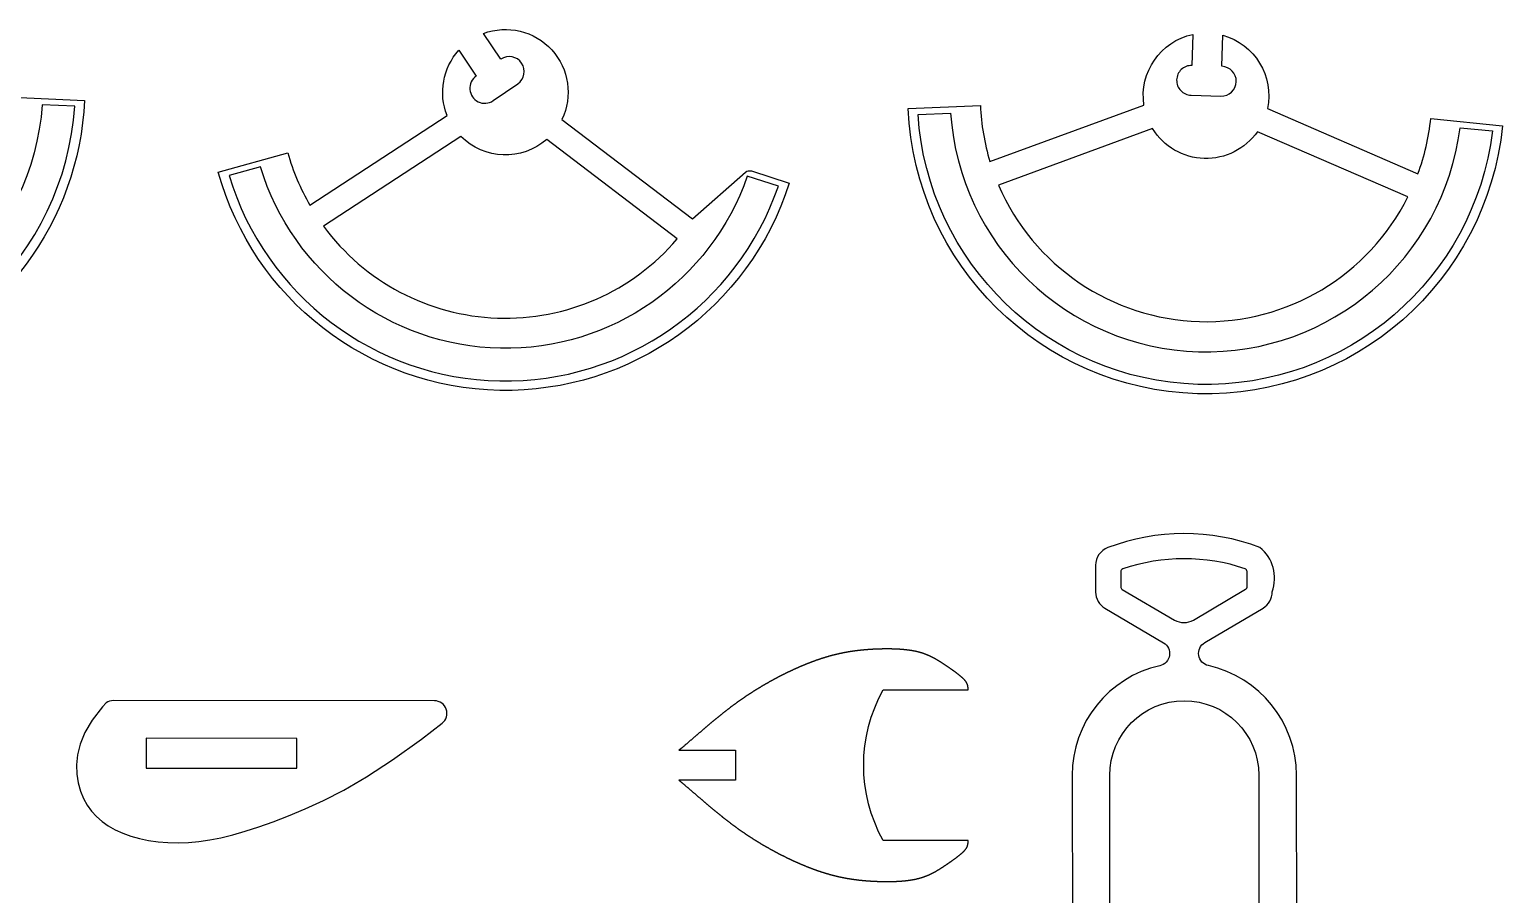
# Model space of a CAD drawing. Extents: x 814 to 835.9, y 6.8 to 21.8.
# Drawn here: x 829.51 to 835.68, y 18.14 to 21.76 of the extents above; entities that cross this region are included whole.
import ezdxf

# ---------------------------------------------------------------- set-up
doc = ezdxf.new("R2010")
doc.units = 0
for name, color, linetype in [('EXTERNAL_CUT', 1, 'CONTINUOUS'), ('INTERNAL_CUT', 5, 'CONTINUOUS'), ('POCKET_CUT_1_1MM', 3, 'CONTINUOUS')]:
    doc.layers.add(name, color=color, linetype=linetype)

msp = doc.modelspace()

# ---------------------------------------------------------------- linework, layer by layer
at = {"layer": 'EXTERNAL_CUT', "flags": 128}
for points in [[(832.6899, 21.1214, -0.744898), (830.2988, 21.1674), (830.5899, 21.2483, 0.063208), (830.6821, 21.0287), (831.257, 21.4047, -0.284687), (831.3057, 21.6771), (831.3793, 21.5695, 1), (831.4497, 21.4664), (831.5527, 21.5368, 1), (831.4823, 21.6399), (831.4087, 21.7476, -0.676762), (831.7378, 21.3875), (832.2844, 20.9713), (832.5061, 21.1668, -0.263922), (832.5315, 21.1721), (832.6899, 21.1214)], [(833.5301, 21.2116), (834.1751, 21.4479, -0.396409), (834.3799, 21.744), (834.3762, 21.6137, 0.414214), (834.312, 21.5531, 0.414214), (834.3726, 21.4889), (834.4973, 21.4853, 1), (834.5009, 21.6101), (834.5047, 21.7405, -0.396409), (834.692, 21.433), (835.3224, 21.16, 0.063208), (835.376, 21.392), (835.6766, 21.3617, -0.930566), (833.1881, 21.4334), (833.49, 21.4464, 0.063208), (833.5301, 21.2116)], [(829.437, 21.4813), (829.7388, 21.4672, -0.304486), (828.9103, 20.3498)], [(834.8147, 17.9984), (834.8136, 18.6436, 0.351629), (834.4449, 19.1015, -0.680657), (834.4294, 19.198), (834.6737, 19.3427, 0.265486), (834.7124, 19.4106, 0.312548), (834.6609, 19.5967, 0.181495), (834.0236, 19.5956, 0.312548), (833.9727, 19.5217), (833.9728, 19.4094, 0.265486), (834.0117, 19.3415), (834.2566, 19.1977, -0.680657), (834.2414, 19.1011, 0.351629), (833.8743, 18.642), (833.8754, 17.9968, -0.192473)], [(834.6071, 19.495, 0.322017), (834.5982, 19.5074, 0.163777), (834.0867, 19.5066, 0.322017), (834.0778, 19.4941), (834.0779, 19.4321, 0.265486), (834.0844, 19.4208), (834.3028, 19.2925, 0.272884), (834.3829, 19.2926), (834.6008, 19.4216, 0.265486), (834.6073, 19.433), (834.6071, 19.495)], [(833.4389, 19), (833.4387, 19.0041), (833.4387, 19.0047), (833.4387, 19.0054), (833.4386, 19.0061), (833.4386, 19.0068), (833.4386, 19.0076), (833.4385, 19.0084), (833.4384, 19.0093), (833.4384, 19.0101), (833.4383, 19.011), (833.4382, 19.012), (833.4381, 19.0129), (833.4379, 19.0139), (833.4378, 19.0148), (833.4376, 19.0158), (833.4374, 19.0168), (833.4372, 19.0178), (833.437, 19.0188), (833.4368, 19.0198), (833.4365, 19.0208), (833.4362, 19.0218), (833.4359, 19.0227), (833.4355, 19.0237), (833.4352, 19.0246), (833.4348, 19.0256), (833.4344, 19.0265), (833.4339, 19.0275), (833.4335, 19.0284), (833.433, 19.0293), (833.4325, 19.0302), (833.432, 19.0311), (833.4314, 19.032), (833.4308, 19.0329), (833.4302, 19.0338), (833.4296, 19.0347), (833.429, 19.0356), (833.4283, 19.0365), (833.4276, 19.0374), (833.4269, 19.0382), (833.4262, 19.0391), (833.4255, 19.04), (833.4247, 19.0408), (833.4239, 19.0417), (833.4231, 19.0426), (833.4223, 19.0434), (833.4214, 19.0443), (833.4206, 19.0451), (833.4197, 19.0459), (833.4189, 19.0468), (833.418, 19.0476), (833.4171, 19.0484), (833.4162, 19.0493), (833.4153, 19.0501), (833.4144, 19.0509), (833.4135, 19.0517), (833.4125, 19.0525), (833.4116, 19.0533), (833.4107, 19.0541), (833.4098, 19.0549), (833.4088, 19.0557), (833.4079, 19.0564), (833.407, 19.0572), (833.4061, 19.0579), (833.4052, 19.0587), (833.4043, 19.0594), (833.4034, 19.0602), (833.4025, 19.0609), (833.4016, 19.0616), (833.4007, 19.0623), (833.3998, 19.0631), (833.3989, 19.0638), (833.398, 19.0645), (833.3972, 19.0652), (833.3963, 19.0658), (833.3954, 19.0665), (833.3945, 19.0672), (833.3937, 19.0679), (833.3928, 19.0686), (833.3919, 19.0692), (833.3911, 19.0699), (833.3902, 19.0705), (833.3894, 19.0712), (833.3885, 19.0718), (833.3877, 19.0725), (833.3868, 19.0731), (833.386, 19.0737), (833.3851, 19.0743), (833.3843, 19.075), (833.3834, 19.0756), (833.3826, 19.0762), (833.3818, 19.0768), (833.3809, 19.0774), (833.3801, 19.078), (833.3793, 19.0786), (833.3785, 19.0792), (833.3776, 19.0798), (833.3768, 19.0804), (833.376, 19.081), (833.3752, 19.0815), (833.3744, 19.0821), (833.3735, 19.0827), (833.3727, 19.0833), (833.3719, 19.0838), (833.3711, 19.0844), (833.3703, 19.085), (833.3695, 19.0855), (833.3687, 19.0861), (833.3679, 19.0866), (833.3671, 19.0872), (833.3663, 19.0877), (833.3655, 19.0883), (833.3648, 19.0888), (833.364, 19.0894), (833.3632, 19.0899), (833.3624, 19.0905), (833.3616, 19.091), (833.3608, 19.0915), (833.3601, 19.0921), (833.3593, 19.0926), (833.3585, 19.0931), (833.3577, 19.0936), (833.357, 19.0942), (833.3562, 19.0947), (833.3554, 19.0952), (833.3546, 19.0957), (833.3539, 19.0963), (833.3531, 19.0968), (833.3524, 19.0973), (833.3516, 19.0978), (833.3508, 19.0983), (833.3501, 19.0989), (833.3493, 19.0994), (833.3486, 19.0999), (833.3478, 19.1004), (833.347, 19.1009), (833.3463, 19.1014), (833.3455, 19.1019), (833.3448, 19.1024), (833.344, 19.1029), (833.3433, 19.1034), (833.3426, 19.1039), (833.3418, 19.1044), (833.3411, 19.1049), (833.3403, 19.1054), (833.3396, 19.1059), (833.3388, 19.1064), (833.3381, 19.1069), (833.3374, 19.1074), (833.3366, 19.1079), (833.3359, 19.1084), (833.3351, 19.1088), (833.3344, 19.1093), (833.3337, 19.1098), (833.3329, 19.1103), (833.3322, 19.1108), (833.3315, 19.1113), (833.3307, 19.1117), (833.33, 19.1122), (833.3293, 19.1127), (833.3285, 19.1132), (833.3278, 19.1136), (833.3271, 19.1141), (833.3263, 19.1146), (833.3256, 19.115), (833.3249, 19.1155), (833.3241, 19.116), (833.3234, 19.1164), (833.3227, 19.1169), (833.322, 19.1174), (833.3212, 19.1178), (833.3205, 19.1183), (833.3198, 19.1187), (833.3191, 19.1192), (833.3183, 19.1196), (833.3176, 19.1201), (833.3169, 19.1205), (833.3161, 19.121), (833.3154, 19.1214), (833.3147, 19.1219), (833.314, 19.1223), (833.3132, 19.1228), (833.3125, 19.1232), (833.3118, 19.1236), (833.3111, 19.1241), (833.3103, 19.1245), (833.3096, 19.1249), (833.3089, 19.1254), (833.3081, 19.1258), (833.3074, 19.1262), (833.3067, 19.1266), (833.3059, 19.1271), (833.3052, 19.1275), (833.3045, 19.1279), (833.3038, 19.1283), (833.303, 19.1287), (833.3023, 19.1292), (833.3016, 19.1296), (833.3008, 19.13), (833.3001, 19.1304), (833.2994, 19.1308), (833.2986, 19.1312), (833.2979, 19.1316), (833.2971, 19.132), (833.2964, 19.1324), (833.2957, 19.1328), (833.2949, 19.1332), (833.2942, 19.1336), (833.2935, 19.134), (833.2927, 19.1344), (833.292, 19.1348), (833.2912, 19.1352), (833.2905, 19.1356), (833.2897, 19.136), (833.289, 19.1363), (833.2882, 19.1367), (833.2875, 19.1371), (833.2867, 19.1375), (833.286, 19.1378), (833.2852, 19.1382), (833.2845, 19.1386), (833.2837, 19.139), (833.283, 19.1393), (833.2822, 19.1397), (833.2815, 19.1401), (833.2807, 19.1404), (833.2799, 19.1408), (833.2792, 19.1411), (833.2784, 19.1415), (833.2776, 19.1418), (833.2769, 19.1422), (833.2761, 19.1425), (833.2753, 19.1429), (833.2746, 19.1432), (833.2738, 19.1436), (833.273, 19.1439), (833.2722, 19.1443), (833.2715, 19.1446), (833.2707, 19.1449), (833.2699, 19.1453), (833.2691, 19.1456), (833.2683, 19.1459), (833.2675, 19.1463), (833.2667, 19.1466), (833.2659, 19.1469), (833.2652, 19.1472), (833.2644, 19.1475), (833.2636, 19.1479), (833.2628, 19.1482), (833.262, 19.1485), (833.2612, 19.1488), (833.2603, 19.1491), (833.2595, 19.1494), (833.2587, 19.1497), (833.2579, 19.15), (833.2571, 19.1503), (833.2563, 19.1506), (833.2555, 19.1509), (833.2546, 19.1512), (833.2538, 19.1515), (833.253, 19.1518), (833.2522, 19.1521), (833.2513, 19.1524), (833.2505, 19.1526), (833.2497, 19.1529), (833.2488, 19.1532), (833.248, 19.1535), (833.2471, 19.1537), (833.2463, 19.154), (833.2454, 19.1543), (833.2446, 19.1545), (833.2437, 19.1548), (833.2429, 19.1551), (833.242, 19.1553), (833.2411, 19.1556), (833.2403, 19.1558), (833.2394, 19.1561), (833.2385, 19.1563), (833.2377, 19.1566), (833.2368, 19.1568), (833.2359, 19.1571), (833.235, 19.1573), (833.2341, 19.1576), (833.2332, 19.1578), (833.2324, 19.158), (833.2315, 19.1583), (833.2306, 19.1585), (833.2297, 19.1587), (833.2288, 19.1589), (833.2279, 19.1592), (833.2269, 19.1594), (833.226, 19.1596), (833.2251, 19.1598), (833.2242, 19.16), (833.2233, 19.1602), (833.2224, 19.1604), (833.2214, 19.1607), (833.2205, 19.1609), (833.2196, 19.1611), (833.2187, 19.1613), (833.2177, 19.1615), (833.2168, 19.1617), (833.2158, 19.1618), (833.2149, 19.162), (833.2139, 19.1622), (833.213, 19.1624), (833.212, 19.1626), (833.2111, 19.1628), (833.2101, 19.163), (833.2092, 19.1631), (833.2082, 19.1633), (833.2072, 19.1635), (833.2063, 19.1637), (833.2053, 19.1638), (833.2043, 19.164), (833.2034, 19.1642), (833.2024, 19.1643), (833.2014, 19.1645), (833.2004, 19.1646), (833.1994, 19.1648), (833.1984, 19.165), (833.1975, 19.1651), (833.1965, 19.1653), (833.1955, 19.1654), (833.1945, 19.1656), (833.1935, 19.1657), (833.1925, 19.1658), (833.1915, 19.166), (833.1905, 19.1661), (833.1895, 19.1663), (833.1884, 19.1664), (833.1874, 19.1665), (833.1864, 19.1667), (833.1854, 19.1668), (833.1844, 19.1669), (833.1834, 19.167), (833.1823, 19.1672), (833.1813, 19.1673), (833.1803, 19.1674), (833.1793, 19.1675), (833.1782, 19.1676), (833.1772, 19.1677), (833.1762, 19.1679), (833.1751, 19.168), (833.1741, 19.1681), (833.173, 19.1682), (833.172, 19.1683), (833.1709, 19.1684), (833.1699, 19.1685), (833.1688, 19.1686), (833.1678, 19.1687), (833.1667, 19.1688), (833.1657, 19.1689), (833.1646, 19.169), (833.1636, 19.1691), (833.1625, 19.1691), (833.1614, 19.1692), (833.1604, 19.1693), (833.1593, 19.1694), (833.1582, 19.1695), (833.1572, 19.1696), (833.1561, 19.1696), (833.155, 19.1697), (833.1539, 19.1698), (833.1529, 19.1699), (833.1518, 19.1699), (833.1507, 19.17), (833.1496, 19.1701), (833.1485, 19.1701), (833.1474, 19.1702), (833.1464, 19.1702), (833.1453, 19.1703), (833.1442, 19.1704), (833.1431, 19.1704), (833.142, 19.1705), (833.1409, 19.1705), (833.1398, 19.1706), (833.1387, 19.1706), (833.1376, 19.1707), (833.1365, 19.1707), (833.1354, 19.1708), (833.1343, 19.1708), (833.1332, 19.1709), (833.1321, 19.1709), (833.131, 19.171), (833.1298, 19.171), (833.1287, 19.171), (833.1276, 19.1711), (833.1265, 19.1711), (833.1254, 19.1711), (833.1243, 19.1712), (833.1231, 19.1712), (833.122, 19.1712), (833.1209, 19.1712), (833.1198, 19.1713), (833.1187, 19.1713), (833.1175, 19.1713), (833.1164, 19.1713), (833.1153, 19.1714), (833.1141, 19.1714), (833.113, 19.1714), (833.1119, 19.1714), (833.1108, 19.1714), (833.1096, 19.1714), (833.1085, 19.1714), (833.1073, 19.1714), (833.1062, 19.1715), (833.1051, 19.1715), (833.1039, 19.1715), (833.1028, 19.1715), (833.1017, 19.1715), (833.1005, 19.1715), (833.0994, 19.1715), (833.0982, 19.1715), (833.0971, 19.1715), (833.0959, 19.1715), (833.0948, 19.1715), (833.0936, 19.1715), (833.0925, 19.1714), (833.0913, 19.1714), (833.0902, 19.1714), (833.089, 19.1714), (833.0879, 19.1714), (833.0867, 19.1714), (833.0856, 19.1714), (833.0844, 19.1714), (833.0833, 19.1713), (833.0821, 19.1713), (833.081, 19.1713), (833.0798, 19.1713), (833.0786, 19.1713), (833.0775, 19.1712), (833.0763, 19.1712), (833.0752, 19.1712), (833.074, 19.1712), (833.0728, 19.1711), (833.0717, 19.1711), (833.0705, 19.1711), (833.0693, 19.171), (833.0682, 19.171), (833.067, 19.171), (833.0658, 19.1709), (833.0647, 19.1709), (833.0635, 19.1709), (833.0623, 19.1708), (833.0612, 19.1708), (833.06, 19.1707), (833.0588, 19.1707), (833.0577, 19.1707), (833.0565, 19.1706), (833.0553, 19.1706), (833.0542, 19.1705), (833.053, 19.1705), (833.0518, 19.1704), (833.0506, 19.1704), (833.0495, 19.1703), (833.0483, 19.1703), (833.0471, 19.1702), (833.0459, 19.1702), (833.0448, 19.1701), (833.0436, 19.17), (833.0424, 19.17), (833.0412, 19.1699), (833.0401, 19.1699), (833.0389, 19.1698), (833.0377, 19.1697), (833.0365, 19.1697), (833.0353, 19.1696), (833.0342, 19.1695), (833.033, 19.1695), (833.0318, 19.1694), (833.0306, 19.1693), (833.0294, 19.1692), (833.0282, 19.1692), (833.0271, 19.1691), (833.0259, 19.169), (833.0247, 19.1689), (833.0235, 19.1689), (833.0223, 19.1688), (833.0211, 19.1687), (833.0199, 19.1686), (833.0187, 19.1685), (833.0176, 19.1684), (833.0164, 19.1683), (833.0152, 19.1682), (833.014, 19.1682), (833.0128, 19.1681), (833.0116, 19.168), (833.0104, 19.1679), (833.0092, 19.1678), (833.008, 19.1677), (833.0068, 19.1676), (833.0056, 19.1675), (833.0044, 19.1674), (833.0032, 19.1673), (833.002, 19.1671), (833.0008, 19.167), (832.9996, 19.1669), (832.9984, 19.1668), (832.9972, 19.1667), (832.996, 19.1666), (832.9948, 19.1665), (832.9936, 19.1663), (832.9924, 19.1662), (832.9912, 19.1661), (832.99, 19.166), (832.9888, 19.1659), (832.9876, 19.1657), (832.9864, 19.1656), (832.9852, 19.1655), (832.984, 19.1653), (832.9828, 19.1652), (832.9816, 19.1651), (832.9804, 19.1649), (832.9792, 19.1648), (832.978, 19.1646), (832.9767, 19.1645), (832.9755, 19.1643), (832.9743, 19.1642), (832.9731, 19.1641), (832.9719, 19.1639), (832.9707, 19.1638), (832.9695, 19.1636), (832.9683, 19.1634), (832.967, 19.1633), (832.9658, 19.1631), (832.9646, 19.163), (832.9634, 19.1628), (832.9622, 19.1626), (832.9609, 19.1625), (832.9597, 19.1623), (832.9585, 19.1621), (832.9573, 19.1619), (832.9561, 19.1618), (832.9548, 19.1616), (832.9536, 19.1614), (832.9524, 19.1612), (832.9512, 19.1611), (832.9499, 19.1609), (832.9487, 19.1607), (832.9475, 19.1605), (832.9463, 19.1603), (832.945, 19.1601), (832.9438, 19.1599), (832.9426, 19.1597), (832.9414, 19.1595), (832.9401, 19.1593), (832.9389, 19.1591), (832.9377, 19.1589), (832.9364, 19.1587), (832.9352, 19.1585), (832.934, 19.1583), (832.9327, 19.1581), (832.9315, 19.1578), (832.9303, 19.1576), (832.929, 19.1574), (832.9278, 19.1572), (832.9265, 19.157), (832.9253, 19.1567), (832.9241, 19.1565), (832.9228, 19.1563), (832.9216, 19.156), (832.9203, 19.1558), (832.9191, 19.1556), (832.9179, 19.1553), (832.9166, 19.1551), (832.9154, 19.1548), (832.9141, 19.1546), (832.9129, 19.1543), (832.9116, 19.1541), (832.9104, 19.1538), (832.9091, 19.1536), (832.9079, 19.1533), (832.9066, 19.153), (832.9054, 19.1528), (832.9041, 19.1525), (832.9029, 19.1523), (832.9016, 19.152), (832.9004, 19.1517), (832.8991, 19.1514), (832.8979, 19.1512), (832.8966, 19.1509), (832.8954, 19.1506), (832.8941, 19.1503), (832.8928, 19.15), (832.8916, 19.1497), (832.8903, 19.1494), (832.8891, 19.1491), (832.8878, 19.1488), (832.8865, 19.1485), (832.8853, 19.1482), (832.884, 19.1479), (832.8828, 19.1476), (832.8815, 19.1473), (832.8802, 19.147), (832.879, 19.1467), (832.8777, 19.1464), (832.8764, 19.1461), (832.8752, 19.1457), (832.8739, 19.1454), (832.8726, 19.1451), (832.8714, 19.1448), (832.8701, 19.1444), (832.8688, 19.1441), (832.8675, 19.1438), (832.8663, 19.1434), (832.865, 19.1431), (832.8637, 19.1427), (832.8624, 19.1424), (832.8612, 19.142), (832.8599, 19.1417), (832.8586, 19.1413), (832.8573, 19.141), (832.8561, 19.1406), (832.8548, 19.1402), (832.8535, 19.1399), (832.8522, 19.1395), (832.8509, 19.1391), (832.8497, 19.1388), (832.8484, 19.1384), (832.8471, 19.138), (832.8458, 19.1376), (832.8445, 19.1373), (832.8432, 19.1369), (832.842, 19.1365), (832.8407, 19.1361), (832.8394, 19.1357), (832.8381, 19.1353), (832.8368, 19.1349), (832.8355, 19.1345), (832.8342, 19.1341), (832.8329, 19.1337), (832.8316, 19.1333), (832.8304, 19.1329), (832.8291, 19.1325), (832.8278, 19.1321), (832.8265, 19.1317), (832.8252, 19.1312), (832.8239, 19.1308), (832.8226, 19.1304), (832.8213, 19.13), (832.82, 19.1295), (832.8187, 19.1291), (832.8174, 19.1287), (832.8161, 19.1282), (832.8148, 19.1278), (832.8135, 19.1274), (832.8122, 19.1269), (832.8109, 19.1265), (832.8096, 19.126), (832.8083, 19.1256), (832.807, 19.1251), (832.8057, 19.1247), (832.8044, 19.1242), (832.8031, 19.1238), (832.8018, 19.1233), (832.8005, 19.1228), (832.7992, 19.1224), (832.7979, 19.1219), (832.7966, 19.1214), (832.7953, 19.121), (832.7939, 19.1205), (832.7926, 19.12), (832.7913, 19.1195), (832.79, 19.119), (832.7887, 19.1186), (832.7874, 19.1181), (832.7861, 19.1176), (832.7848, 19.1171), (832.7835, 19.1166), (832.7822, 19.1161), (832.7808, 19.1156), (832.7795, 19.1151), (832.7782, 19.1146), (832.7769, 19.1141), (832.7756, 19.1136), (832.7743, 19.1131), (832.773, 19.1126), (832.7716, 19.1121), (832.7703, 19.1116), (832.769, 19.111), (832.7677, 19.1105), (832.7664, 19.11), (832.7651, 19.1095), (832.7637, 19.1089), (832.7624, 19.1084), (832.7611, 19.1079), (832.7598, 19.1074), (832.7585, 19.1068), (832.7571, 19.1063), (832.7558, 19.1058), (832.7545, 19.1052), (832.7532, 19.1047), (832.7519, 19.1041), (832.7505, 19.1036), (832.7492, 19.103), (832.7479, 19.1025), (832.7466, 19.1019), (832.7452, 19.1014), (832.7439, 19.1008), (832.7426, 19.1003), (832.7413, 19.0997), (832.7399, 19.0991), (832.7386, 19.0986), (832.7373, 19.098), (832.736, 19.0974), (832.7346, 19.0969), (832.7333, 19.0963), (832.732, 19.0957), (832.7307, 19.0951), (832.7293, 19.0946), (832.728, 19.094), (832.7267, 19.0934), (832.7253, 19.0928), (832.724, 19.0922), (832.7227, 19.0916), (832.7214, 19.091), (832.72, 19.0905), (832.7187, 19.0899), (832.7174, 19.0893), (832.716, 19.0887), (832.7147, 19.0881), (832.7134, 19.0875), (832.712, 19.0869), (832.7107, 19.0862), (832.7094, 19.0856), (832.708, 19.085), (832.7067, 19.0844), (832.7054, 19.0838), (832.704, 19.0832), (832.7027, 19.0826), (832.7014, 19.0819), (832.7, 19.0813), (832.6987, 19.0807), (832.6974, 19.0801), (832.696, 19.0794), (832.6947, 19.0788), (832.6934, 19.0782), (832.692, 19.0776), (832.6907, 19.0769), (832.6894, 19.0763), (832.688, 19.0756), (832.6867, 19.075), (832.6854, 19.0744), (832.684, 19.0737), (832.6827, 19.0731), (832.6814, 19.0724), (832.68, 19.0718), (832.6787, 19.0711), (832.6773, 19.0705), (832.676, 19.0698), (832.6747, 19.0692), (832.6733, 19.0685), (832.672, 19.0678), (832.6707, 19.0672), (832.6693, 19.0665), (832.668, 19.0659), (832.6666, 19.0652), (832.6653, 19.0645), (832.664, 19.0638), (832.6626, 19.0632), (832.6613, 19.0625), (832.66, 19.0618), (832.6586, 19.0611), (832.6573, 19.0605), (832.6559, 19.0598), (832.6546, 19.0591), (832.6533, 19.0584), (832.6519, 19.0577), (832.6506, 19.057), (832.6492, 19.0563), (832.6479, 19.0557), (832.6466, 19.055), (832.6452, 19.0543), (832.6439, 19.0536), (832.6425, 19.0529), (832.6412, 19.0522), (832.6399, 19.0515), (832.6385, 19.0508), (832.6372, 19.0501), (832.6358, 19.0493), (832.6345, 19.0486), (832.6332, 19.0479), (832.6318, 19.0472), (832.6305, 19.0465), (832.6291, 19.0458), (832.6278, 19.0451), (832.6265, 19.0443), (832.6251, 19.0436), (832.6238, 19.0429), (832.6224, 19.0422), (832.6211, 19.0414), (832.6198, 19.0407), (832.6184, 19.04), (832.6171, 19.0392), (832.6157, 19.0385), (832.6144, 19.0378), (832.613, 19.037), (832.6117, 19.0363), (832.6104, 19.0355), (832.609, 19.0348), (832.6077, 19.0341), (832.6063, 19.0333), (832.605, 19.0326), (832.6037, 19.0318), (832.6023, 19.031), (832.601, 19.0303), (832.5996, 19.0295), (832.5983, 19.0288), (832.5969, 19.028), (832.5956, 19.0272), (832.5943, 19.0265), (832.5929, 19.0257), (832.5916, 19.0249), (832.5902, 19.0242), (832.5889, 19.0234), (832.5876, 19.0226), (832.5862, 19.0218), (832.5849, 19.0211), (832.5835, 19.0203), (832.5822, 19.0195), (832.5808, 19.0187), (832.5795, 19.0179), (832.5782, 19.0171), (832.5768, 19.0163), (832.5755, 19.0155), (832.5741, 19.0148), (832.5728, 19.014), (832.5714, 19.0132), (832.5701, 19.0124), (832.5688, 19.0115), (832.5674, 19.0107), (832.5661, 19.0099), (832.5647, 19.0091), (832.5634, 19.0083), (832.5621, 19.0075), (832.5607, 19.0067), (832.5594, 19.0059), (832.558, 19.005), (832.5567, 19.0042), (832.5553, 19.0034), (832.554, 19.0026), (832.5527, 19.0017), (832.5513, 19.0009), (832.55, 19.0001), (832.5486, 18.9993), (832.5473, 18.9984), (832.546, 18.9976), (832.5446, 18.9967), (832.5433, 18.9959), (832.5419, 18.995), (832.5406, 18.9942), (832.5392, 18.9934), (832.5379, 18.9925), (832.5366, 18.9917), (832.5352, 18.9908), (832.5339, 18.9899), (832.5325, 18.9891), (832.5312, 18.9882), (832.5299, 18.9874), (832.5285, 18.9865), (832.5272, 18.9856), (832.5258, 18.9848), (832.5245, 18.9839), (832.5232, 18.983), (832.5218, 18.9821), (832.5205, 18.9812), (832.5191, 18.9804), (832.5178, 18.9795), (832.5165, 18.9786), (832.5151, 18.9777), (832.5138, 18.9768), (832.5124, 18.9759), (832.5111, 18.975), (832.5098, 18.9741), (832.5084, 18.9732), (832.5071, 18.9723), (832.5057, 18.9714), (832.5044, 18.9705), (832.5031, 18.9696), (832.5017, 18.9687), (832.5004, 18.9678), (832.499, 18.9669), (832.4977, 18.966), (832.4964, 18.9651), (832.495, 18.9641), (832.4937, 18.9632), (832.4923, 18.9623), (832.491, 18.9614), (832.4897, 18.9604), (832.4883, 18.9595), (832.487, 18.9586), (832.4857, 18.9576), (832.4843, 18.9567), (832.483, 18.9558), (832.4816, 18.9548), (832.4803, 18.9539), (832.479, 18.9529), (832.4776, 18.952), (832.4763, 18.951), (832.4749, 18.9501), (832.4736, 18.9491), (832.4723, 18.9482), (832.4709, 18.9472), (832.4696, 18.9462), (832.4683, 18.9453), (832.4669, 18.9443), (832.4656, 18.9433), (832.4643, 18.9424), (832.4629, 18.9414), (832.4616, 18.9404), (832.4602, 18.9394), (832.4589, 18.9384), (832.4576, 18.9375), (832.4562, 18.9365), (832.4549, 18.9355), (832.4536, 18.9345), (832.4522, 18.9335), (832.4509, 18.9325), (832.4496, 18.9315), (832.4482, 18.9305), (832.4469, 18.9295), (832.4456, 18.9285), (832.4442, 18.9275), (832.4429, 18.9265), (832.4416, 18.9255), (832.4402, 18.9244), (832.4389, 18.9234), (832.4375, 18.9224), (832.4362, 18.9214), (832.4349, 18.9204), (832.4335, 18.9193), (832.4322, 18.9183), (832.4309, 18.9173), (832.4295, 18.9162), (832.4282, 18.9152), (832.4269, 18.9142), (832.4255, 18.9131), (832.4242, 18.9121), (832.4228, 18.911), (832.4215, 18.91), (832.4202, 18.9089), (832.4188, 18.9079), (832.4175, 18.9068), (832.4161, 18.9058), (832.4148, 18.9047), (832.4135, 18.9036), (832.4121, 18.9026), (832.4108, 18.9015), (832.4094, 18.9004), (832.4081, 18.8994), (832.4067, 18.8983), (832.4054, 18.8972), (832.404, 18.8961), (832.4027, 18.895), (832.4013, 18.8939), (832.4, 18.8929), (832.3986, 18.8918), (832.3973, 18.8907), (832.3959, 18.8896), (832.3946, 18.8885), (832.3932, 18.8874), (832.3919, 18.8863), (832.3905, 18.8852), (832.3891, 18.884), (832.3878, 18.8829), (832.3864, 18.8818), (832.3851, 18.8807), (832.3837, 18.8796), (832.3823, 18.8785), (832.381, 18.8773), (832.3796, 18.8762), (832.3782, 18.8751), (832.3769, 18.8739), (832.3755, 18.8728), (832.3741, 18.8717), (832.3727, 18.8705), (832.3714, 18.8694), (832.37, 18.8682), (832.3686, 18.8671), (832.3672, 18.8659), (832.3658, 18.8648), (832.3644, 18.8636), (832.3631, 18.8624), (832.3617, 18.8613), (832.3603, 18.8601), (832.3589, 18.8589), (832.3575, 18.8578), (832.3561, 18.8566), (832.3547, 18.8554), (832.3533, 18.8542), (832.3519, 18.8531), (832.3505, 18.8519), (832.3491, 18.8507), (832.3477, 18.8495), (832.3463, 18.8483), (832.3448, 18.8471), (832.3434, 18.8459), (832.342, 18.8447), (832.3406, 18.8435), (832.3392, 18.8423), (832.3377, 18.8411), (832.3363, 18.8399), (832.3349, 18.8386), (832.3334, 18.8374), (832.332, 18.8362), (832.3306, 18.835), (832.3291, 18.8338), (832.3277, 18.8325), (832.3262, 18.8313), (832.3248, 18.8301), (832.3234, 18.8288), (832.3219, 18.8276), (832.3204, 18.8263), (832.319, 18.8251), (832.3175, 18.8238), (832.3161, 18.8226), (832.3146, 18.8213), (832.3131, 18.8201), (832.3116, 18.8188), (832.3102, 18.8175), (832.3087, 18.8163), (832.3072, 18.815), (832.3057, 18.8137), (832.3042, 18.8124), (832.3028, 18.8112), (832.3013, 18.8099), (832.2998, 18.8086), (832.2983, 18.8073), (832.2968, 18.806), (832.2952, 18.8047), (832.2937, 18.8034), (832.2922, 18.8021), (832.2907, 18.8008), (832.2892, 18.7995), (832.2877, 18.7982), (832.2861, 18.7969), (832.2846, 18.7956), (832.2831, 18.7943), (832.2815, 18.7929), (832.28, 18.7916), (832.2785, 18.7903), (832.2769, 18.789), (832.2754, 18.7876), (832.2738, 18.7863), (832.2723, 18.785), (832.2707, 18.7837), (832.2692, 18.7823), (832.2677, 18.781), (832.2662, 18.7797), (832.2646, 18.7784), (832.2631, 18.7771), (832.2617, 18.7759), (832.2602, 18.7746), (832.2587, 18.7734), (832.2573, 18.7721), (832.2559, 18.7709), (832.2545, 18.7697), (832.2531, 18.7686), (832.2518, 18.7674), (832.2505, 18.7663), (832.2492, 18.7652), (832.2479, 18.7641), (832.2467, 18.763), (832.2455, 18.762), (832.2443, 18.761), (832.2432, 18.76), (832.2421, 18.7591), (832.241, 18.7582), (832.24, 18.7573), (832.239, 18.7565), (832.238, 18.7556), (832.2371, 18.7549), (832.2363, 18.7541), (832.2354, 18.7534), (832.2346, 18.7528), (832.2339, 18.7521), (832.2332, 18.7515), (832.2326, 18.751), (832.232, 18.7505), (832.2314, 18.75), (832.228, 18.7471), (832.4645, 18.7471), (832.4645, 18.6223), (832.228, 18.6223), (832.2314, 18.6193), (832.232, 18.6189), (832.2326, 18.6184), (832.2332, 18.6178), (832.2339, 18.6172), (832.2346, 18.6166), (832.2354, 18.616), (832.2363, 18.6152), (832.2371, 18.6145), (832.238, 18.6137), (832.239, 18.6129), (832.24, 18.6121), (832.241, 18.6112), (832.2421, 18.6103), (832.2432, 18.6093), (832.2443, 18.6084), (832.2455, 18.6074), (832.2467, 18.6063), (832.2479, 18.6053), (832.2492, 18.6042), (832.2505, 18.6031), (832.2518, 18.602), (832.2531, 18.6008), (832.2545, 18.5996), (832.2559, 18.5984), (832.2573, 18.5972), (832.2587, 18.596), (832.2602, 18.5948), (832.2617, 18.5935), (832.2631, 18.5922), (832.2646, 18.5909), (832.2662, 18.5896), (832.2677, 18.5883), (832.2692, 18.587), (832.2707, 18.5857), (832.2723, 18.5844), (832.2738, 18.5831), (832.2754, 18.5817), (832.2769, 18.5804), (832.2785, 18.5791), (832.28, 18.5778), (832.2815, 18.5764), (832.2831, 18.5751), (832.2846, 18.5738), (832.2861, 18.5725), (832.2877, 18.5712), (832.2892, 18.5699), (832.2907, 18.5685), (832.2922, 18.5672), (832.2937, 18.5659), (832.2952, 18.5646), (832.2968, 18.5633), (832.2983, 18.5621), (832.2998, 18.5608), (832.3013, 18.5595), (832.3028, 18.5582), (832.3042, 18.5569), (832.3057, 18.5556), (832.3072, 18.5544), (832.3087, 18.5531), (832.3102, 18.5518), (832.3116, 18.5506), (832.3131, 18.5493), (832.3146, 18.548), (832.3161, 18.5468), (832.3175, 18.5455), (832.319, 18.5443), (832.3204, 18.543), (832.3219, 18.5418), (832.3234, 18.5406), (832.3248, 18.5393), (832.3262, 18.5381), (832.3277, 18.5368), (832.3291, 18.5356), (832.3306, 18.5344), (832.332, 18.5332), (832.3334, 18.5319), (832.3349, 18.5307), (832.3363, 18.5295), (832.3377, 18.5283), (832.3392, 18.5271), (832.3406, 18.5259), (832.342, 18.5247), (832.3434, 18.5235), (832.3448, 18.5223), (832.3463, 18.5211), (832.3477, 18.5199), (832.3491, 18.5187), (832.3505, 18.5175), (832.3519, 18.5163), (832.3533, 18.5151), (832.3547, 18.5139), (832.3561, 18.5128), (832.3575, 18.5116), (832.3589, 18.5104), (832.3603, 18.5093), (832.3617, 18.5081), (832.3631, 18.5069), (832.3644, 18.5058), (832.3658, 18.5046), (832.3672, 18.5035), (832.3686, 18.5023), (832.37, 18.5011), (832.3714, 18.5), (832.3727, 18.4989), (832.3741, 18.4977), (832.3755, 18.4966), (832.3769, 18.4954), (832.3782, 18.4943), (832.3796, 18.4932), (832.381, 18.492), (832.3823, 18.4909), (832.3837, 18.4898), (832.3851, 18.4887), (832.3864, 18.4876), (832.3878, 18.4864), (832.3891, 18.4853), (832.3905, 18.4842), (832.3919, 18.4831), (832.3932, 18.482), (832.3946, 18.4809), (832.3959, 18.4798), (832.3973, 18.4787), (832.3986, 18.4776), (832.4, 18.4765), (832.4013, 18.4754), (832.4027, 18.4743), (832.404, 18.4733), (832.4054, 18.4722), (832.4067, 18.4711), (832.4081, 18.47), (832.4094, 18.4689), (832.4108, 18.4679), (832.4121, 18.4668), (832.4135, 18.4657), (832.4148, 18.4647), (832.4161, 18.4636), (832.4175, 18.4625), (832.4188, 18.4615), (832.4202, 18.4604), (832.4215, 18.4594), (832.4228, 18.4583), (832.4242, 18.4573), (832.4255, 18.4562), (832.4269, 18.4552), (832.4282, 18.4542), (832.4295, 18.4531), (832.4309, 18.4521), (832.4322, 18.4511), (832.4335, 18.45), (832.4349, 18.449), (832.4362, 18.448), (832.4375, 18.447), (832.4389, 18.4459), (832.4402, 18.4449), (832.4416, 18.4439), (832.4429, 18.4429), (832.4442, 18.4419), (832.4456, 18.4409), (832.4469, 18.4399), (832.4482, 18.4389), (832.4496, 18.4379), (832.4509, 18.4369), (832.4522, 18.4359), (832.4536, 18.4349), (832.4549, 18.4339), (832.4562, 18.4329), (832.4576, 18.4319), (832.4589, 18.4309), (832.4602, 18.4299), (832.4616, 18.429), (832.4629, 18.428), (832.4643, 18.427), (832.4656, 18.426), (832.4669, 18.4251), (832.4683, 18.4241), (832.4696, 18.4231), (832.4709, 18.4222), (832.4723, 18.4212), (832.4736, 18.4203), (832.4749, 18.4193), (832.4763, 18.4183), (832.4776, 18.4174), (832.479, 18.4164), (832.4803, 18.4155), (832.4816, 18.4145), (832.483, 18.4136), (832.4843, 18.4127), (832.4857, 18.4117), (832.487, 18.4108), (832.4883, 18.4099), (832.4897, 18.4089), (832.491, 18.408), (832.4923, 18.4071), (832.4937, 18.4061), (832.495, 18.4052), (832.4964, 18.4043), (832.4977, 18.4034), (832.499, 18.4025), (832.5004, 18.4016), (832.5017, 18.4006), (832.5031, 18.3997), (832.5044, 18.3988), (832.5057, 18.3979), (832.5071, 18.397), (832.5084, 18.3961), (832.5098, 18.3952), (832.5111, 18.3943), (832.5124, 18.3934), (832.5138, 18.3925), (832.5151, 18.3917), (832.5165, 18.3908), (832.5178, 18.3899), (832.5191, 18.389), (832.5205, 18.3881), (832.5218, 18.3872), (832.5232, 18.3864), (832.5245, 18.3855), (832.5258, 18.3846), (832.5272, 18.3837), (832.5285, 18.3829), (832.5299, 18.382), (832.5312, 18.3812), (832.5325, 18.3803), (832.5339, 18.3794), (832.5352, 18.3786), (832.5366, 18.3777), (832.5379, 18.3769), (832.5392, 18.376), (832.5406, 18.3752), (832.5419, 18.3743), (832.5433, 18.3735), (832.5446, 18.3726), (832.546, 18.3718), (832.5473, 18.371), (832.5486, 18.3701), (832.55, 18.3693), (832.5513, 18.3685), (832.5527, 18.3676), (832.554, 18.3668), (832.5553, 18.366), (832.5567, 18.3651), (832.558, 18.3643), (832.5594, 18.3635), (832.5607, 18.3627), (832.5621, 18.3619), (832.5634, 18.3611), (832.5647, 18.3602), (832.5661, 18.3594), (832.5674, 18.3586), (832.5688, 18.3578), (832.5701, 18.357), (832.5714, 18.3562), (832.5728, 18.3554), (832.5741, 18.3546), (832.5755, 18.3538), (832.5768, 18.353), (832.5782, 18.3522), (832.5795, 18.3514), (832.5808, 18.3507), (832.5822, 18.3499), (832.5835, 18.3491), (832.5849, 18.3483), (832.5862, 18.3475), (832.5876, 18.3468), (832.5889, 18.346), (832.5902, 18.3452), (832.5916, 18.3444), (832.5929, 18.3437), (832.5943, 18.3429), (832.5956, 18.3421), (832.5969, 18.3414), (832.5983, 18.3406), (832.5996, 18.3398), (832.601, 18.3391), (832.6023, 18.3383), (832.6037, 18.3376), (832.605, 18.3368), (832.6063, 18.3361), (832.6077, 18.3353), (832.609, 18.3346), (832.6104, 18.3338), (832.6117, 18.3331), (832.613, 18.3323), (832.6144, 18.3316), (832.6157, 18.3309), (832.6171, 18.3301), (832.6184, 18.3294), (832.6198, 18.3287), (832.6211, 18.3279), (832.6224, 18.3272), (832.6238, 18.3265), (832.6251, 18.3258), (832.6265, 18.325), (832.6278, 18.3243), (832.6291, 18.3236), (832.6305, 18.3229), (832.6318, 18.3222), (832.6332, 18.3214), (832.6345, 18.3207), (832.6358, 18.32), (832.6372, 18.3193), (832.6385, 18.3186), (832.6399, 18.3179), (832.6412, 18.3172), (832.6425, 18.3165), (832.6439, 18.3158), (832.6452, 18.3151), (832.6466, 18.3144), (832.6479, 18.3137), (832.6492, 18.313), (832.6506, 18.3123), (832.6519, 18.3116), (832.6533, 18.311), (832.6546, 18.3103), (832.6559, 18.3096), (832.6573, 18.3089), (832.6586, 18.3082), (832.66, 18.3075), (832.6613, 18.3069), (832.6626, 18.3062), (832.664, 18.3055), (832.6653, 18.3049), (832.6666, 18.3042), (832.668, 18.3035), (832.6693, 18.3029), (832.6707, 18.3022), (832.672, 18.3015), (832.6733, 18.3009), (832.6747, 18.3002), (832.676, 18.2996), (832.6773, 18.2989), (832.6787, 18.2982), (832.68, 18.2976), (832.6814, 18.2969), (832.6827, 18.2963), (832.684, 18.2957), (832.6854, 18.295), (832.6867, 18.2944), (832.688, 18.2937), (832.6894, 18.2931), (832.6907, 18.2924), (832.692, 18.2918), (832.6934, 18.2912), (832.6947, 18.2906), (832.696, 18.2899), (832.6974, 18.2893), (832.6987, 18.2887), (832.7, 18.288), (832.7014, 18.2874), (832.7027, 18.2868), (832.704, 18.2862), (832.7054, 18.2856), (832.7067, 18.285), (832.708, 18.2843), (832.7094, 18.2837), (832.7107, 18.2831), (832.712, 18.2825), (832.7134, 18.2819), (832.7147, 18.2813), (832.716, 18.2807), (832.7174, 18.2801), (832.7187, 18.2795), (832.72, 18.2789), (832.7214, 18.2783), (832.7227, 18.2777), (832.724, 18.2771), (832.7253, 18.2766), (832.7267, 18.276), (832.728, 18.2754), (832.7293, 18.2748), (832.7307, 18.2742), (832.732, 18.2737), (832.7333, 18.2731), (832.7346, 18.2725), (832.736, 18.2719), (832.7373, 18.2714), (832.7386, 18.2708), (832.7399, 18.2702), (832.7413, 18.2697), (832.7426, 18.2691), (832.7439, 18.2686), (832.7452, 18.268), (832.7466, 18.2674), (832.7479, 18.2669), (832.7492, 18.2663), (832.7505, 18.2658), (832.7519, 18.2652), (832.7532, 18.2647), (832.7545, 18.2642), (832.7558, 18.2636), (832.7571, 18.2631), (832.7585, 18.2625), (832.7598, 18.262), (832.7611, 18.2615), (832.7624, 18.2609), (832.7637, 18.2604), (832.7651, 18.2599), (832.7664, 18.2594), (832.7677, 18.2589), (832.769, 18.2583), (832.7703, 18.2578), (832.7716, 18.2573), (832.773, 18.2568), (832.7743, 18.2563), (832.7756, 18.2558), (832.7769, 18.2553), (832.7782, 18.2548), (832.7795, 18.2543), (832.7808, 18.2538), (832.7822, 18.2533), (832.7835, 18.2528), (832.7848, 18.2523), (832.7861, 18.2518), (832.7874, 18.2513), (832.7887, 18.2508), (832.79, 18.2503), (832.7913, 18.2498), (832.7926, 18.2494), (832.7939, 18.2489), (832.7953, 18.2484), (832.7966, 18.2479), (832.7979, 18.2475), (832.7992, 18.247), (832.8005, 18.2465), (832.8018, 18.2461), (832.8031, 18.2456), (832.8044, 18.2452), (832.8057, 18.2447), (832.807, 18.2442), (832.8083, 18.2438), (832.8096, 18.2433), (832.8109, 18.2429), (832.8122, 18.2425), (832.8135, 18.242), (832.8148, 18.2416), (832.8161, 18.2411), (832.8174, 18.2407), (832.8187, 18.2403), (832.82, 18.2398), (832.8213, 18.2394), (832.8226, 18.239), (832.8239, 18.2386), (832.8252, 18.2381), (832.8265, 18.2377), (832.8278, 18.2373), (832.8291, 18.2369), (832.8304, 18.2365), (832.8316, 18.2361), (832.8329, 18.2357), (832.8342, 18.2353), (832.8355, 18.2349), (832.8368, 18.2345), (832.8381, 18.2341), (832.8394, 18.2337), (832.8407, 18.2333), (832.842, 18.2329), (832.8432, 18.2325), (832.8445, 18.2321), (832.8458, 18.2317), (832.8471, 18.2313), (832.8484, 18.231), (832.8497, 18.2306), (832.8509, 18.2302), (832.8522, 18.2299), (832.8535, 18.2295), (832.8548, 18.2291), (832.8561, 18.2288), (832.8573, 18.2284), (832.8586, 18.228), (832.8599, 18.2277), (832.8612, 18.2273), (832.8624, 18.227), (832.8637, 18.2266), (832.865, 18.2263), (832.8663, 18.226), (832.8675, 18.2256), (832.8688, 18.2253), (832.8701, 18.2249), (832.8714, 18.2246), (832.8726, 18.2243), (832.8739, 18.224), (832.8752, 18.2236), (832.8764, 18.2233), (832.8777, 18.223), (832.879, 18.2227), (832.8802, 18.2224), (832.8815, 18.222), (832.8828, 18.2217), (832.884, 18.2214), (832.8853, 18.2211), (832.8865, 18.2208), (832.8878, 18.2205), (832.8891, 18.2202), (832.8903, 18.2199), (832.8916, 18.2196), (832.8928, 18.2193), (832.8941, 18.2191), (832.8954, 18.2188), (832.8966, 18.2185), (832.8979, 18.2182), (832.8991, 18.2179), (832.9004, 18.2177), (832.9016, 18.2174), (832.9029, 18.2171), (832.9041, 18.2168), (832.9054, 18.2166), (832.9066, 18.2163), (832.9079, 18.2161), (832.9091, 18.2158), (832.9104, 18.2155), (832.9116, 18.2153), (832.9129, 18.215), (832.9141, 18.2148), (832.9154, 18.2145), (832.9166, 18.2143), (832.9179, 18.2141), (832.9191, 18.2138), (832.9203, 18.2136), (832.9216, 18.2133), (832.9228, 18.2131), (832.9241, 18.2129), (832.9253, 18.2126), (832.9265, 18.2124), (832.9278, 18.2122), (832.929, 18.212), (832.9303, 18.2117), (832.9315, 18.2115), (832.9327, 18.2113), (832.934, 18.2111), (832.9352, 18.2109), (832.9364, 18.2107), (832.9377, 18.2105), (832.9389, 18.2103), (832.9401, 18.2101), (832.9414, 18.2099), (832.9426, 18.2097), (832.9438, 18.2095), (832.945, 18.2093), (832.9463, 18.2091), (832.9475, 18.2089), (832.9487, 18.2087), (832.9499, 18.2085), (832.9512, 18.2083), (832.9524, 18.2081), (832.9536, 18.208), (832.9548, 18.2078), (832.9561, 18.2076), (832.9573, 18.2074), (832.9585, 18.2072), (832.9597, 18.2071), (832.9609, 18.2069), (832.9622, 18.2067), (832.9634, 18.2066), (832.9646, 18.2064), (832.9658, 18.2062), (832.967, 18.2061), (832.9683, 18.2059), (832.9695, 18.2058), (832.9707, 18.2056), (832.9719, 18.2055), (832.9731, 18.2053), (832.9743, 18.2052), (832.9755, 18.205), (832.9767, 18.2049), (832.978, 18.2047), (832.9792, 18.2046), (832.9804, 18.2044), (832.9816, 18.2043), (832.9828, 18.2042), (832.984, 18.204), (832.9852, 18.2039), (832.9864, 18.2038), (832.9876, 18.2036), (832.9888, 18.2035), (832.99, 18.2034), (832.9912, 18.2033), (832.9924, 18.2031), (832.9936, 18.203), (832.9948, 18.2029), (832.996, 18.2028), (832.9972, 18.2027), (832.9984, 18.2026), (832.9996, 18.2024), (833.0008, 18.2023), (833.002, 18.2022), (833.0032, 18.2021), (833.0044, 18.202), (833.0056, 18.2019), (833.0068, 18.2018), (833.008, 18.2017), (833.0092, 18.2016), (833.0104, 18.2015), (833.0116, 18.2014), (833.0128, 18.2013), (833.014, 18.2012), (833.0152, 18.2011), (833.0164, 18.201), (833.0176, 18.2009), (833.0187, 18.2009), (833.0199, 18.2008), (833.0211, 18.2007), (833.0223, 18.2006), (833.0235, 18.2005), (833.0247, 18.2004), (833.0259, 18.2004), (833.0271, 18.2003), (833.0282, 18.2002), (833.0294, 18.2001), (833.0306, 18.2), (833.0318, 18.2), (833.033, 18.1999), (833.0342, 18.1998), (833.0353, 18.1998), (833.0365, 18.1997), (833.0377, 18.1996), (833.0389, 18.1996), (833.0401, 18.1995), (833.0412, 18.1994), (833.0424, 18.1994), (833.0436, 18.1993), (833.0448, 18.1993), (833.0459, 18.1992), (833.0471, 18.1992), (833.0483, 18.1991), (833.0495, 18.199), (833.0506, 18.199), (833.0518, 18.1989), (833.053, 18.1989), (833.0542, 18.1988), (833.0553, 18.1988), (833.0565, 18.1988), (833.0577, 18.1987), (833.0588, 18.1987), (833.06, 18.1986), (833.0612, 18.1986), (833.0623, 18.1985), (833.0635, 18.1985), (833.0647, 18.1985), (833.0658, 18.1984), (833.067, 18.1984), (833.0682, 18.1984), (833.0693, 18.1983), (833.0705, 18.1983), (833.0717, 18.1983), (833.0728, 18.1982), (833.074, 18.1982), (833.0752, 18.1982), (833.0763, 18.1982), (833.0775, 18.1981), (833.0786, 18.1981), (833.0798, 18.1981), (833.081, 18.1981), (833.0821, 18.198), (833.0833, 18.198), (833.0844, 18.198), (833.0856, 18.198), (833.0867, 18.198), (833.0879, 18.198), (833.089, 18.198), (833.0902, 18.1979), (833.0913, 18.1979), (833.0925, 18.1979), (833.0936, 18.1979), (833.0948, 18.1979), (833.0959, 18.1979), (833.0971, 18.1979), (833.0982, 18.1979), (833.0994, 18.1979), (833.1005, 18.1979), (833.1017, 18.1979), (833.1028, 18.1979), (833.1039, 18.1979), (833.1051, 18.1979), (833.1062, 18.1979), (833.1073, 18.1979), (833.1085, 18.1979), (833.1096, 18.1979), (833.1108, 18.198), (833.1119, 18.198), (833.113, 18.198), (833.1141, 18.198), (833.1153, 18.198), (833.1164, 18.198), (833.1175, 18.1981), (833.1187, 18.1981), (833.1198, 18.1981), (833.1209, 18.1981), (833.122, 18.1982), (833.1231, 18.1982), (833.1243, 18.1982), (833.1254, 18.1982), (833.1265, 18.1983), (833.1276, 18.1983), (833.1287, 18.1983), (833.1298, 18.1984), (833.131, 18.1984), (833.1321, 18.1985), (833.1332, 18.1985), (833.1343, 18.1985), (833.1354, 18.1986), (833.1365, 18.1986), (833.1376, 18.1987), (833.1387, 18.1987), (833.1398, 18.1988), (833.1409, 18.1988), (833.142, 18.1989), (833.1431, 18.1989), (833.1442, 18.199), (833.1453, 18.1991), (833.1464, 18.1991), (833.1474, 18.1992), (833.1485, 18.1992), (833.1496, 18.1993), (833.1507, 18.1994), (833.1518, 18.1994), (833.1529, 18.1995), (833.1539, 18.1996), (833.155, 18.1997), (833.1561, 18.1997), (833.1572, 18.1998), (833.1582, 18.1999), (833.1593, 18.2), (833.1604, 18.2001), (833.1614, 18.2001), (833.1625, 18.2002), (833.1636, 18.2003), (833.1646, 18.2004), (833.1657, 18.2005), (833.1667, 18.2006), (833.1678, 18.2007), (833.1688, 18.2008), (833.1699, 18.2009), (833.1709, 18.201), (833.172, 18.2011), (833.173, 18.2012), (833.1741, 18.2013), (833.1751, 18.2014), (833.1762, 18.2015), (833.1772, 18.2016), (833.1782, 18.2017), (833.1793, 18.2019), (833.1803, 18.202), (833.1813, 18.2021), (833.1823, 18.2022), (833.1834, 18.2023), (833.1844, 18.2025), (833.1854, 18.2026), (833.1864, 18.2027), (833.1874, 18.2028), (833.1884, 18.203), (833.1895, 18.2031), (833.1905, 18.2033), (833.1915, 18.2034), (833.1925, 18.2035), (833.1935, 18.2037), (833.1945, 18.2038), (833.1955, 18.204), (833.1965, 18.2041), (833.1975, 18.2043), (833.1984, 18.2044), (833.1994, 18.2046), (833.2004, 18.2047), (833.2014, 18.2049), (833.2024, 18.205), (833.2034, 18.2052), (833.2043, 18.2054), (833.2053, 18.2055), (833.2063, 18.2057), (833.2072, 18.2059), (833.2082, 18.2061), (833.2092, 18.2062), (833.2101, 18.2064), (833.2111, 18.2066), (833.212, 18.2068), (833.213, 18.207), (833.2139, 18.2071), (833.2149, 18.2073), (833.2158, 18.2075), (833.2168, 18.2077), (833.2177, 18.2079), (833.2187, 18.2081), (833.2196, 18.2083), (833.2205, 18.2085), (833.2214, 18.2087), (833.2224, 18.2089), (833.2233, 18.2091), (833.2242, 18.2093), (833.2251, 18.2096), (833.226, 18.2098), (833.2269, 18.21), (833.2279, 18.2102), (833.2288, 18.2104), (833.2297, 18.2107), (833.2306, 18.2109), (833.2315, 18.2111), (833.2324, 18.2113), (833.2332, 18.2116), (833.2341, 18.2118), (833.235, 18.2121), (833.2359, 18.2123), (833.2368, 18.2125), (833.2377, 18.2128), (833.2385, 18.213), (833.2394, 18.2133), (833.2403, 18.2135), (833.2411, 18.2138), (833.242, 18.214), (833.2429, 18.2143), (833.2437, 18.2146), (833.2446, 18.2148), (833.2454, 18.2151), (833.2463, 18.2154), (833.2471, 18.2156), (833.248, 18.2159), (833.2488, 18.2162), (833.2497, 18.2165), (833.2505, 18.2167), (833.2513, 18.217), (833.2522, 18.2173), (833.253, 18.2176), (833.2538, 18.2179), (833.2546, 18.2182), (833.2555, 18.2185), (833.2563, 18.2188), (833.2571, 18.219), (833.2579, 18.2193), (833.2587, 18.2197), (833.2595, 18.22), (833.2603, 18.2203), (833.2612, 18.2206), (833.262, 18.2209), (833.2628, 18.2212), (833.2636, 18.2215), (833.2644, 18.2218), (833.2652, 18.2221), (833.2659, 18.2225), (833.2667, 18.2228), (833.2675, 18.2231), (833.2683, 18.2234), (833.2691, 18.2238), (833.2699, 18.2241), (833.2707, 18.2244), (833.2715, 18.2248), (833.2722, 18.2251), (833.273, 18.2254), (833.2738, 18.2258), (833.2746, 18.2261), (833.2753, 18.2265), (833.2761, 18.2268), (833.2769, 18.2272), (833.2776, 18.2275), (833.2784, 18.2279), (833.2792, 18.2282), (833.2799, 18.2286), (833.2807, 18.229), (833.2815, 18.2293), (833.2822, 18.2297), (833.283, 18.23), (833.2837, 18.2304), (833.2845, 18.2308), (833.2852, 18.2311), (833.286, 18.2315), (833.2867, 18.2319), (833.2875, 18.2323), (833.2882, 18.2327), (833.289, 18.233), (833.2897, 18.2334), (833.2905, 18.2338), (833.2912, 18.2342), (833.292, 18.2346), (833.2927, 18.235), (833.2935, 18.2354), (833.2942, 18.2358), (833.2949, 18.2361), (833.2957, 18.2365), (833.2964, 18.2369), (833.2971, 18.2373), (833.2979, 18.2378), (833.2986, 18.2382), (833.2994, 18.2386), (833.3001, 18.239), (833.3008, 18.2394), (833.3016, 18.2398), (833.3023, 18.2402), (833.303, 18.2406), (833.3038, 18.241), (833.3045, 18.2415), (833.3052, 18.2419), (833.3059, 18.2423), (833.3067, 18.2427), (833.3074, 18.2432), (833.3081, 18.2436), (833.3089, 18.244), (833.3096, 18.2444), (833.3103, 18.2449), (833.3111, 18.2453), (833.3118, 18.2457), (833.3125, 18.2462), (833.3132, 18.2466), (833.314, 18.2471), (833.3147, 18.2475), (833.3154, 18.2479), (833.3161, 18.2484), (833.3169, 18.2488), (833.3176, 18.2493), (833.3183, 18.2497), (833.3191, 18.2502), (833.3198, 18.2506), (833.3205, 18.2511), (833.3212, 18.2516), (833.322, 18.252), (833.3227, 18.2525), (833.3234, 18.2529), (833.3241, 18.2534), (833.3249, 18.2539), (833.3256, 18.2543), (833.3263, 18.2548), (833.3271, 18.2553), (833.3278, 18.2557), (833.3285, 18.2562), (833.3293, 18.2567), (833.33, 18.2572), (833.3307, 18.2576), (833.3315, 18.2581), (833.3322, 18.2586), (833.3329, 18.2591), (833.3337, 18.2596), (833.3344, 18.26), (833.3351, 18.2605), (833.3359, 18.261), (833.3366, 18.2615), (833.3374, 18.262), (833.3381, 18.2625), (833.3388, 18.263), (833.3396, 18.2635), (833.3403, 18.264), (833.3411, 18.2645), (833.3418, 18.265), (833.3426, 18.2654), (833.3433, 18.2659), (833.344, 18.2665), (833.3448, 18.267), (833.3455, 18.2675), (833.3463, 18.268), (833.347, 18.2685), (833.3478, 18.269), (833.3486, 18.2695), (833.3493, 18.27), (833.3501, 18.2705), (833.3508, 18.271), (833.3516, 18.2715), (833.3524, 18.2721), (833.3531, 18.2726), (833.3539, 18.2731), (833.3546, 18.2736), (833.3554, 18.2741), (833.3562, 18.2747), (833.357, 18.2752), (833.3577, 18.2757), (833.3585, 18.2762), (833.3593, 18.2768), (833.3601, 18.2773), (833.3608, 18.2778), (833.3616, 18.2784), (833.3624, 18.2789), (833.3632, 18.2795), (833.364, 18.28), (833.3648, 18.2805), (833.3655, 18.2811), (833.3663, 18.2816), (833.3671, 18.2822), (833.3679, 18.2827), (833.3687, 18.2833), (833.3695, 18.2838), (833.3703, 18.2844), (833.3711, 18.285), (833.3719, 18.2855), (833.3727, 18.2861), (833.3735, 18.2867), (833.3744, 18.2872), (833.3752, 18.2878), (833.376, 18.2884), (833.3768, 18.289), (833.3776, 18.2896), (833.3785, 18.2902), (833.3793, 18.2908), (833.3801, 18.2914), (833.3809, 18.292), (833.3818, 18.2926), (833.3826, 18.2932), (833.3834, 18.2938), (833.3843, 18.2944), (833.3851, 18.295), (833.386, 18.2956), (833.3868, 18.2963), (833.3877, 18.2969), (833.3885, 18.2976), (833.3894, 18.2982), (833.3902, 18.2988), (833.3911, 18.2995), (833.3919, 18.3002), (833.3928, 18.3008), (833.3937, 18.3015), (833.3945, 18.3022), (833.3954, 18.3028), (833.3963, 18.3035), (833.3972, 18.3042), (833.398, 18.3049), (833.3989, 18.3056), (833.3998, 18.3063), (833.4007, 18.307), (833.4016, 18.3077), (833.4025, 18.3085), (833.4034, 18.3092), (833.4043, 18.3099), (833.4052, 18.3107), (833.4061, 18.3114), (833.407, 18.3122), (833.4079, 18.3129), (833.4088, 18.3137), (833.4098, 18.3145), (833.4107, 18.3153), (833.4116, 18.3161), (833.4125, 18.3169), (833.4135, 18.3177), (833.4144, 18.3185), (833.4153, 18.3193), (833.4162, 18.3201), (833.4171, 18.3209), (833.418, 18.3218), (833.4189, 18.3226), (833.4197, 18.3234), (833.4206, 18.3243), (833.4214, 18.3251), (833.4223, 18.326), (833.4231, 18.3268), (833.4239, 18.3277), (833.4247, 18.3285), (833.4255, 18.3294), (833.4262, 18.3303), (833.4269, 18.3311), (833.4276, 18.332), (833.4283, 18.3329), (833.429, 18.3338), (833.4296, 18.3347), (833.4302, 18.3355), (833.4308, 18.3364), (833.4314, 18.3373), (833.432, 18.3382), (833.4325, 18.3391), (833.433, 18.3401), (833.4335, 18.341), (833.4339, 18.3419), (833.4344, 18.3428), (833.4348, 18.3438), (833.4352, 18.3447), (833.4355, 18.3457), (833.4359, 18.3466), (833.4362, 18.3476), (833.4365, 18.3486), (833.4368, 18.3496), (833.437, 18.3506), (833.4372, 18.3516), (833.4374, 18.3526), (833.4376, 18.3536), (833.4378, 18.3545), (833.4379, 18.3555), (833.4381, 18.3565), (833.4382, 18.3574), (833.4383, 18.3583), (833.4384, 18.3592), (833.4384, 18.3601), (833.4385, 18.361), (833.4386, 18.3618), (833.4386, 18.3626), (833.4386, 18.3633), (833.4387, 18.364), (833.4387, 18.3647), (833.4387, 18.3653), (833.4389, 18.3694), (833.0833, 18.3694, -0.259933), (833.0833, 19), (833.4389, 19)], [(829.829, 18.9457), (829.8134, 18.9291), (829.771, 18.8734), (829.7405, 18.8214), (829.7203, 18.773), (829.7089, 18.7279), (829.7047, 18.686), (829.7062, 18.6469), (829.7123, 18.6104), (829.7217, 18.5766), (829.7342, 18.5459), (829.7495, 18.5179), (829.7675, 18.4926), (829.7884, 18.4696), (829.8119, 18.449), (829.8382, 18.4305), (829.8672, 18.4141), (829.8989, 18.3998), (829.9329, 18.3876), (829.9691, 18.3776), (830.0072, 18.3698), (830.047, 18.3644), (830.0882, 18.3612), (830.1305, 18.3603), (830.1738, 18.3618), (830.2178, 18.3657), (830.263, 18.3721), (830.3101, 18.3812), (830.3596, 18.3932), (830.412, 18.4081), (830.4681, 18.4263), (830.5282, 18.4478), (830.5929, 18.4728), (830.6627, 18.5017), (830.7392, 18.5369), (830.8243, 18.5809), (830.92, 18.6367), (831.028, 18.7069), (831.1504, 18.7944), (831.2358, 18.8606, 0.714484), (831.2037, 18.9547), (829.8594, 18.9554, 0.155709), (829.829, 18.9457)], [(834.034, 17.4752), (834.0319, 18.6423, -1), (834.6559, 18.6434), (834.6579, 17.4762)]]:
    msp.add_lwpolyline(points, format="xyb", dxfattribs=at)
at = {"layer": 'INTERNAL_CUT', "flags": 128}
for points in [[(833.5663, 21.1129, 0.63761), (835.2806, 21.0635), (834.6503, 21.3366, -0.539478), (834.2113, 21.3492), (833.5663, 21.1129)], [(831.6742, 21.3039, -0.396209), (831.3145, 21.3168), (830.7396, 20.9407, 0.483204), (832.2207, 20.8877), (831.6742, 21.3039)]]:
    msp.add_lwpolyline(points, format="xyb", dxfattribs=at)
msp.add_lwpolyline([(829.997, 18.7977), (829.9969, 18.6729), (830.6275, 18.6725), (830.6275, 18.7973), (829.997, 18.7977)], dxfattribs=at)
at = {"layer": 'POCKET_CUT_1_1MM', "flags": 128}
for points in [[(827.2896, 21.4054, 0.919165), (829.6979, 21.4428), (829.5614, 21.4492, -0.916612), (827.4258, 21.416), (827.2896, 21.4054)], [(833.2289, 21.4088), (833.3654, 21.4147, 0.907953), (835.4985, 21.3533), (835.6345, 21.3395, -0.910484), (833.2289, 21.4088)], [(832.6441, 21.1085), (832.5139, 21.1501, -0.726013), (830.4757, 21.1893), (830.3441, 21.1527, 0.728131), (832.6441, 21.1085)]]:
    msp.add_lwpolyline(points, format="xyb", dxfattribs=at)

doc.saveas('drawing.dxf')
